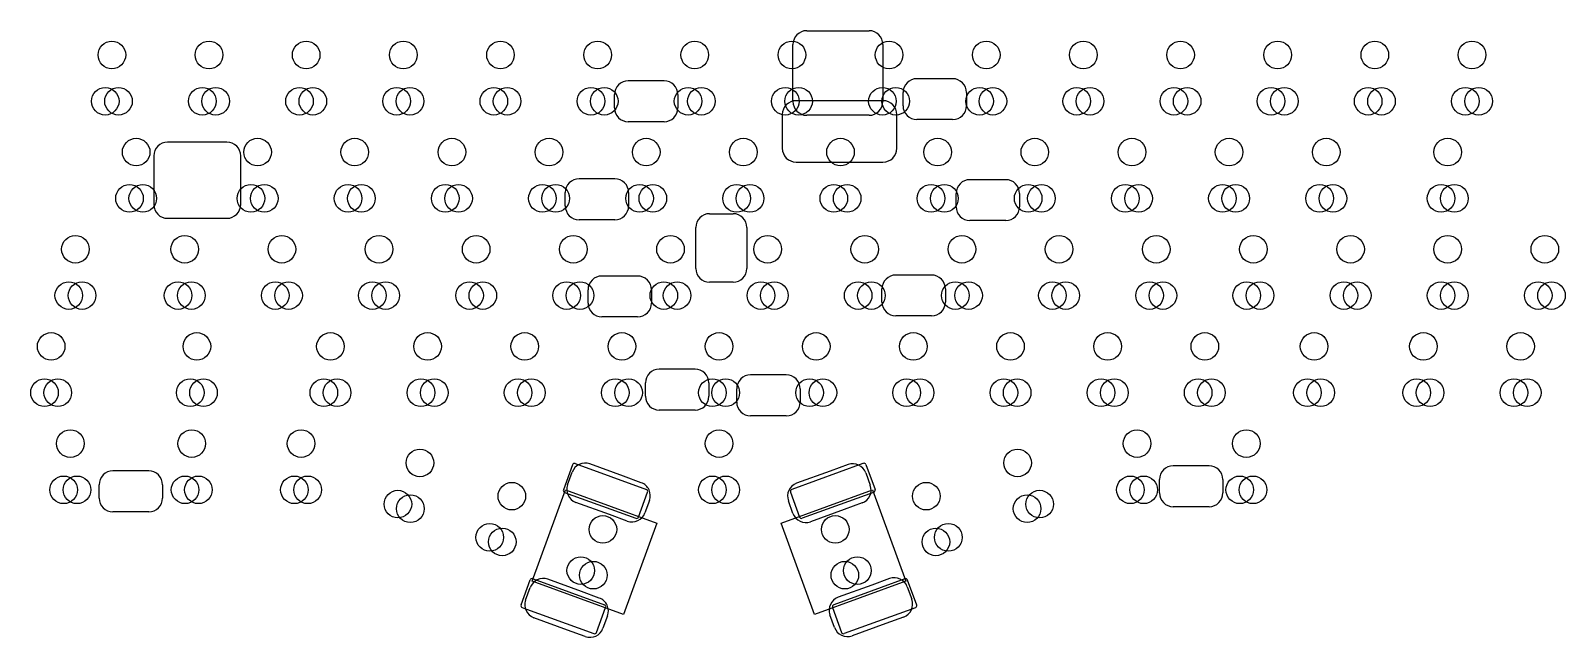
# Model space of a CAD drawing. Extents: x 3 to 303, y -109 to 9.
import ezdxf

# ---------------------------------------------------------------- set-up
doc = ezdxf.new("R2010")
doc.units = 0
doc.layers.add('BLACK', color=7, linetype='CONTINUOUS')

msp = doc.modelspace()

# ---------------------------------------------------------------- linework, layer by layer
at = {"layer": 'BLACK', "linetype": 'CONTINUOUS'}
for p, q in [((154.9, 9.495), (167.1, 9.495)), ((152.2, -4.355), (152.2, 6.795)), ((169.8, 6.795), (169.8, -4.355)), ((183.430812, 0.109188), (176.430812, 0.109188)), ((127.000812, -0.310812), (120.000812, -0.310812)), ((173.730812, -5.190812), (173.730812, -2.590812)), ((186.130812, -2.590812), (186.130812, -5.190812)), ((117.300812, -5.610812), (117.300812, -3.010812)), ((129.700812, -3.010812), (129.700812, -5.610812)), ((169.81, -4.2), (152.81, -4.2)), ((127.000812, -8.310812), (120.000812, -8.310812)), ((150.11, -6.9), (150.11, -13.5)), ((167.1, -7.055), (154.9, -7.055)), ((172.51, -13.5), (172.51, -6.9)), ((183.430812, -7.890812), (176.430812, -7.890812)), ((27.200002, -14.999999), (27.200001, -24.499998)), ((41.500001, -12.3), (29.900001, -12.299999)), ((44.2, -24.499999), (44.200001, -14.999999)), ((152.81, -16.2), (169.81, -16.2)), ((117.370812, -19.480812), (110.370812, -19.480812)), ((193.810812, -19.640812), (186.810812, -19.640812)), ((107.670812, -24.780812), (107.670812, -22.180812)), ((120.070812, -22.180812), (120.070812, -24.780812)), ((184.110812, -24.940812), (184.110812, -22.340812)), ((196.510812, -22.340812), (196.510812, -24.940812)), ((135.900002, -26.3), (140.5, -26.3)), ((29.900001, -27.199998), (41.500001, -27.199999)), ((117.370812, -27.480812), (110.370812, -27.480812)), ((133.200002, -37), (133.200001, -29)), ((143.2, -29), (143.200001, -37)), ((193.810812, -27.640812), (186.810812, -27.640812)), ((121.820812, -38.480812), (114.820812, -38.480812)), ((179.310812, -38.290812), (172.310812, -38.290812)), ((112.120812, -43.780812), (112.120812, -41.180812)), ((124.520812, -41.180812), (124.520812, -43.780812)), ((140.500001, -39.699999), (135.900002, -39.7)), ((169.610812, -43.590812), (169.610812, -40.990812)), ((182.010812, -40.990812), (182.010812, -43.590812)), ((121.820812, -46.480812), (114.820812, -46.480812)), ((179.310812, -46.290812), (172.310812, -46.290812)), ((133.050812, -56.700812), (126.050812, -56.700812)), ((123.350812, -62.000812), (123.350812, -59.400812)), ((135.750812, -59.400812), (135.750812, -62.000812)), ((150.900812, -57.830812), (143.900812, -57.830812)), ((141.200812, -63.130812), (141.200812, -60.530812)), ((153.600812, -60.530812), (153.600812, -63.130812)), ((133.050812, -64.700812), (126.050812, -64.700812)), ((150.900812, -65.830812), (143.900812, -65.830812)), ((26.200812, -76.600812), (19.200812, -76.600812)), ((109.090537, -75.394488), (107.312032, -80.28089)), ((108.126284, -79.299375), (109.015537, -76.856174)), ((109.603222, -75.155419), (123.538864, -80.227578)), ((119.054009, -77.6366), (112.476161, -75.242459)), ((122.530872, -78.902074), (119.054009, -77.6366)), ((165.896778, -75.155419), (151.961136, -80.227578)), ((159.502312, -76.622034), (152.924464, -79.016175)), ((162.979175, -75.356559), (159.502312, -76.622034)), ((166.4398, -76.970275), (167.329052, -79.413476)), ((166.475242, -75.370548), (168.253745, -80.256949)), ((233.570812, -75.600812), (226.570812, -75.600812)), ((16.500812, -81.900812), (16.500812, -79.300812)), ((28.900812, -79.300812), (28.900812, -81.900812)), ((101.223729, -98.177889), (107.722111, -80.323729)), ((107.551101, -80.793575), (121.486743, -85.865734)), ((107.722111, -80.323729), (125.576271, -86.822111)), ((121.999428, -85.626665), (123.777933, -80.740263)), ((149.923729, -86.822111), (167.777889, -80.323729)), ((151.722067, -80.740263), (153.500572, -85.626665)), ((167.948899, -80.793575), (154.013257, -85.865734)), ((167.777889, -80.323729), (174.276271, -98.177889)), ((223.870812, -80.900812), (223.870812, -78.300812)), ((236.270812, -78.300812), (236.270812, -80.900812)), ((116.317848, -85.154141), (109.74, -82.76)), ((124.144588, -82.362699), (123.255335, -84.8059)), ((152.2, -84.92), (151.310748, -82.476798)), ((165.715335, -82.874099), (162.238473, -84.139575)), ((233.570812, -83.600812), (226.570812, -83.600812)), ((26.200812, -84.600812), (19.200812, -84.600812)), ((119.794711, -86.419614), (116.317848, -85.154141)), ((125.576271, -86.822111), (119.077889, -104.676271)), ((156.422111, -104.676271), (149.923729, -86.822111)), ((162.238473, -84.139575), (155.660625, -86.533716)), ((99.037771, -102.80957), (100.816276, -97.92317)), ((119.077889, -104.676271), (101.223729, -98.177889)), ((101.394739, -97.708042), (115.33038, -102.780201)), ((110.844009, -100.1966), (104.266161, -97.802459)), ((174.276271, -98.177889), (156.422111, -104.676271)), ((174.105261, -97.708042), (160.16962, -102.780201)), ((167.622312, -98.922034), (161.044464, -101.316175)), ((171.099175, -97.656559), (167.622312, -98.922034)), ((176.396451, -102.833513), (174.617946, -97.947111)), ((99.916284, -101.859375), (100.805537, -99.416174)), ((114.320872, -101.462074), (110.844009, -100.1966)), ((174.5598, -99.270275), (175.449052, -101.713476)), ((99.342618, -103.346198), (113.27826, -108.418357)), ((113.790945, -108.179288), (115.569449, -103.292886)), ((115.934588, -104.922699), (115.045335, -107.3659)), ((160.32, -107.22), (159.430748, -104.776798)), ((159.930551, -103.292886), (161.709055, -108.179288)), ((176.157382, -103.346198), (162.22174, -108.418357)), ((108.107848, -107.714141), (101.53, -105.32)), ((111.584711, -108.979614), (108.107848, -107.714141)), ((170.358473, -106.439575), (163.780625, -108.833716)), ((173.835335, -105.174099), (170.358473, -106.439575))]:
    msp.add_line(p, q, dxfattribs=at)
at = {"layer": 'BLACK'}
for centre in [(19, 4.75), (38, 4.75), (57, 4.75), (76, 4.75), (95, 4.75), (114, 4.75), (133, 4.75), (152, 4.75), (171, 4.75), (190, 4.75), (209, 4.75), (228, 4.75), (247, 4.75), (266, 4.75), (285, 4.75), (17.7, -4.3), (20.3, -4.3), (36.7, -4.3), (39.3, -4.3), (55.7, -4.3), (58.3, -4.3), (74.7, -4.3), (77.3, -4.3), (93.7, -4.3), (96.3, -4.3), (112.7, -4.3), (115.3, -4.3), (131.7, -4.3), (134.3, -4.3), (150.7, -4.3), (153.3, -4.3), (169.7, -4.3), (172.3, -4.3), (188.7, -4.3), (191.3, -4.3), (207.7, -4.3), (210.3, -4.3), (226.7, -4.3), (229.3, -4.3), (245.7, -4.3), (248.3, -4.3), (264.7, -4.3), (267.3, -4.3), (283.7, -4.3), (286.3, -4.3), (23.75, -14.25), (47.5, -14.25), (66.5, -14.25), (85.5, -14.25), (104.5, -14.25), (123.5, -14.25), (142.5, -14.25), (161.5, -14.25), (180.5, -14.25), (199.5, -14.25), (218.5, -14.25), (237.5, -14.25), (256.5, -14.25), (280.25, -14.25), (22.45, -23.3), (25.05, -23.3), (46.2, -23.3), (48.8, -23.3), (65.2, -23.3), (67.8, -23.3), (84.2, -23.3), (86.8, -23.3), (103.2, -23.3), (105.8, -23.3), (122.2, -23.3), (124.8, -23.3), (141.2, -23.3), (143.8, -23.3), (160.2, -23.3), (162.8, -23.3), (179.2, -23.3), (181.8, -23.3), (198.2, -23.3), (200.8, -23.3), (217.2, -23.3), (219.8, -23.3), (236.2, -23.3), (238.8, -23.3), (255.2, -23.3), (257.8, -23.3), (278.95, -23.3), (281.55, -23.3), (11.875, -33.25), (33.25, -33.25), (52.25, -33.25), (71.25, -33.25), (90.25, -33.25), (109.25, -33.25), (128.25, -33.25), (147.25, -33.25), (166.25, -33.25), (185.25, -33.25), (204.25, -33.25), (223.25, -33.25), (242.25, -33.25), (261.25, -33.25), (280.25, -33.25), (299.25, -33.25), (10.575, -42.3), (13.175, -42.3), (31.95, -42.3), (34.55, -42.3), (50.95, -42.3), (53.55, -42.3), (69.95, -42.3), (72.55, -42.3), (88.95, -42.3), (91.55, -42.3), (107.95, -42.3), (110.55, -42.3), (126.95, -42.3), (129.55, -42.3), (145.95, -42.3), (148.55, -42.3), (164.95, -42.3), (167.55, -42.3), (183.95, -42.3), (186.55, -42.3), (202.95, -42.3), (205.55, -42.3), (221.95, -42.3), (224.55, -42.3), (240.95, -42.3), (243.55, -42.3), (259.95, -42.3), (262.55, -42.3), (278.95, -42.3), (281.55, -42.3), (297.95, -42.3), (300.55, -42.3), (7.125, -52.25), (35.625, -52.25), (61.75, -52.25), (80.75, -52.25), (99.75, -52.25), (118.75, -52.25), (137.75, -52.25), (156.75, -52.25), (175.75, -52.25), (194.75, -52.25), (213.75, -52.25), (232.75, -52.25), (254.125, -52.25), (275.5, -52.25), (294.5, -52.25), (5.825, -61.3), (8.425, -61.3), (34.325, -61.3), (36.925, -61.3), (60.45, -61.3), (63.05, -61.3), (79.45, -61.3), (82.05, -61.3), (98.45, -61.3), (101.05, -61.3), (117.45, -61.3), (120.05, -61.3), (136.45, -61.3), (139.05, -61.3), (155.45, -61.3), (158.05, -61.3), (174.45, -61.3), (177.05, -61.3), (193.45, -61.3), (196.05, -61.3), (212.45, -61.3), (215.05, -61.3), (231.45, -61.3), (234.05, -61.3), (252.825, -61.3), (255.425, -61.3), (274.2, -61.3), (276.8, -61.3), (293.2, -61.3), (295.8, -61.3), (10.875, -71.25), (34.625, -71.25), (56, -71.25), (137.75, -71.25), (219.5, -71.25), (240.875, -71.25), (79.249596, -75.03646), (196.125404, -75.03646), (9.575, -80.3), (12.175, -80.3), (33.325, -80.3), (35.925, -80.3), (54.7, -80.3), (57.3, -80.3), (136.45, -80.3), (139.05, -80.3), (218.2, -80.3), (220.8, -80.3), (239.575, -80.3), (242.175, -80.3), (74.932713, -83.096052), (97.224596, -81.53646), (178.275404, -81.53646), (200.442287, -83.096052), (77.375914, -83.985304), (197.999086, -83.985304), (92.907713, -89.596052), (115.024596, -88.03646), (160.475404, -88.03646), (182.592287, -89.596052), (95.350914, -90.485304), (180.149086, -90.485304), (110.707713, -96.096052), (113.150914, -96.985304), (162.349086, -96.985304), (164.792287, -96.096052)]:
    msp.add_circle(centre, 2.7, dxfattribs=at)
for centre, radius, start, end in [((154.9, 6.795), 2.7, 90, 180), ((167.1, 6.795), 2.7, 0, 90), ((176.4308, -2.5908), 2.699988, -270.00025465, -179.99974535), ((183.4308, -2.5908), 2.699988, -0.00025465, 89.99974535), ((120.0008, -3.0108), 2.699988, -270.00025465, -179.99974535), ((127.0008, -3.0108), 2.699988, -0.00025465, 89.99974535), ((120.0008, -5.6108), 2.700012, -179.99974535, -89.99974535), ((127.0008, -5.6108), 2.700012, -89.99974535, -0.00025465), ((152.81, -6.9), 2.7, 90, 180), ((154.9, -4.355), 2.7, -180, -90), ((167.1, -4.355), 2.7, -90, 0), ((169.81, -6.9), 2.7, 0, 90), ((176.4308, -5.1908), 2.700012, -179.99974535, -89.99974535), ((183.4308, -5.1908), 2.700012, -89.99974535, -0.00025465), ((29.9, -15), 2.699999, 89.99997878, 179.99997878), ((41.5, -15), 2.700001, 0.00002122, 89.99997878), ((152.81, -13.5), 2.7, -180, -90), ((169.81, -13.5), 2.7, -90, 0), ((110.3708, -22.1808), 2.699988, -270.00025465, -179.99974535), ((117.3708, -22.1808), 2.699988, -0.00025465, 89.99974535), ((186.8108, -22.3408), 2.699988, -270.00025465, -179.99974535), ((193.8108, -22.3408), 2.699988, -0.00025465, 89.99974535), ((29.9, -24.5), 2.699999, -180.00002122, -89.99997878), ((41.5, -24.5), 2.700001, -89.99997878, 0.00002122), ((110.3708, -24.7808), 2.700012, -179.99974535, -89.99974535), ((117.3708, -24.7808), 2.700012, -89.99974535, -0.00025465), ((135.9, -29), 2.699999, 89.99997878, 180), ((140.5, -29), 2.7, 0, 90), ((186.8108, -24.9408), 2.700012, -179.99974535, -89.99974535), ((193.8108, -24.9408), 2.700012, -89.99974535, -0.00025465), ((114.8208, -41.1808), 2.699988, -270.00025465, -179.99974535), ((121.8208, -41.1808), 2.699988, -0.00025465, 89.99974535), ((135.9, -37), 2.7, -180, -89.99995756), ((140.5, -37), 2.700001, -89.99997878, 0), ((172.3108, -40.9908), 2.699988, -270.00025465, -179.99974535), ((179.3108, -40.9908), 2.699988, -0.00025465, 89.99974535), ((114.8208, -43.7808), 2.700012, -179.99974535, -89.99974535), ((121.8208, -43.7808), 2.700012, -89.99974535, -0.00025465), ((172.3108, -43.5908), 2.700012, -179.99974535, -89.99974535), ((179.3108, -43.5908), 2.700012, -89.99974535, -0.00025465), ((126.0508, -59.4008), 2.699988, -270.00025465, -179.99974535), ((133.0508, -59.4008), 2.699988, -0.00025465, 89.99974535), ((143.9008, -60.5308), 2.699988, -270.00025465, -179.99974535), ((150.9008, -60.5308), 2.699988, -0.00025465, 89.99974535), ((126.0508, -62.0008), 2.700012, -179.99974535, -89.99974535), ((133.0508, -62.0008), 2.700012, -89.99974535, -0.00025465), ((143.9008, -63.1308), 2.700012, -179.99974535, -89.99974535), ((150.9008, -63.1308), 2.700012, -89.99974535, -0.00025465), ((19.20081, -79.30081), 2.699998, -270.00004244, -179.99995756), ((26.2008, -79.3008), 2.699988, -0.00025465, 89.99974535), ((111.552707, -77.779629), 2.7, 70.00000716, 159.99998722), ((109.466414, -75.531296), 0.4, 70.00000535, 160.00000535), ((163.90263, -77.89373), 2.700001, 20.00001278, 110.00000552), ((166.099364, -75.507356), 0.400001, 19.99994566, 109.99994566), ((226.5708, -78.3008), 2.699988, -270.00025465, -179.99974535), ((233.5708, -78.3008), 2.699988, -0.00025465, 89.99974535), ((107.687909, -80.417698), 0.4, -199.99999465, -109.99999465), ((110.66346, -80.22283), 2.700002, -199.99996923, -110.00011248), ((121.6074, -81.4392), 2.699965, -20.00075953, 69.99932887), ((123.402056, -80.603455), 0.4, -19.99999465, 70.00000535), ((153.847919, -81.553345), 2.7, -249.99998722, -160.00003436), ((152.097943, -80.603455), 0.399999, -250.00013995, -159.99995636), ((164.79188, -80.33693), 2.700002, -69.99996728, 19.99997832), ((167.87787, -80.393757), 0.399999, -70.00027455, 20.00004364), ((226.5708, -80.9008), 2.700012, -179.99974535, -89.99974535), ((233.5708, -80.9008), 2.700012, -89.99974535, -0.00025465), ((19.2008, -81.9008), 2.700012, -179.99974535, -89.99974535), ((26.2008, -81.9008), 2.700012, -89.99974535, -0.00025465), ((120.71817, -83.88244), 2.699997, -110.00005625, -20.00014877), ((121.623551, -85.489857), 0.4, -109.99999465, -19.99999465), ((154.737172, -83.996542), 2.700003, -159.99994192, -70.00005614), ((153.87645, -85.489855), 0.400001, -159.99978514, -70.00023793), ((103.342707, -100.339629), 2.7, 70.00000716, 159.99998722), ((101.192153, -98.059979), 0.400001, 70.00005434, 159.99991974), ((172.02263, -100.19373), 2.700001, 20.00001278, 110.00000552), ((174.242069, -98.083919), 0.4, 19.99999465, 109.99999465), ((102.45346, -102.78283), 2.700002, -199.99996923, -110.00011248), ((113.3974, -103.9992), 2.699965, -20.00075953, 69.99932887), ((161.967919, -103.853345), 2.7, -249.99998722, -160.00003436), ((172.91188, -102.63693), 2.700002, -69.99996728, 19.99997832), ((99.41365, -102.946379), 0.400002, -200.00003127, -110.00034946), ((115.193574, -103.156077), 0.399998, -20.00022723, 70.00022556), ((160.306428, -103.156078), 0.4, -250.00000535, -160.00000535), ((176.020574, -102.970321), 0.4, -70.00000535, 19.99999465), ((112.50817, -106.44244), 2.699997, -110.00005625, -20.00014877), ((162.857172, -106.296542), 2.700003, -159.99994192, -70.00005614), ((113.415068, -108.042481), 0.4, -110.00004364, -19.99986005), ((162.084932, -108.04248), 0.4, -160.00000535, -70.00000535)]:
    msp.add_arc(centre, radius, start, end, dxfattribs=at)

doc.saveas('drawing.dxf')
